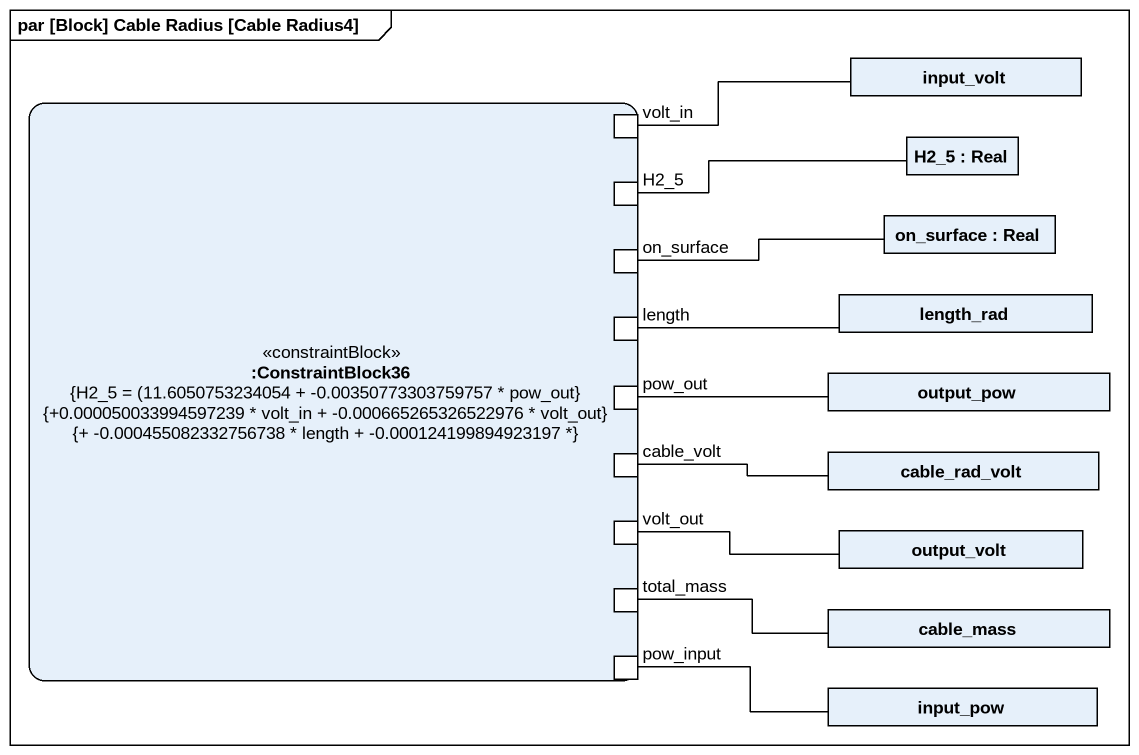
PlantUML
@startuml
mainframe par [Block] Cable Radius [Cable Radius4]
rectangle input_volt
rectangle ":ConstraintBlock36\n{H2_5 = (11.6050753234054 + -0.00350773303759757 * pow_out}\n{+0.000050033994597239 * volt_in + -0.000665265326522976 * volt_out}\n{+ -0.000455082332756738 * length + -0.000124199894923197 *}" as ConstraintBlock36 <<constraintBlock>> {
  port volt_in
  port "H2_5" as H2_5_2
  port "on_surface" as on_surface_2
  port length
  port pow_out
  port cable_volt
  port volt_out
  port total_mass
  port pow_input
}
rectangle "H2_5 : Real" as H2_5
rectangle "on_surface : Real" as on_surface
rectangle length_rad
rectangle output_pow
rectangle cable_rad_volt
rectangle output_volt
rectangle cable_mass
rectangle input_pow
volt_in -right- input_volt
H2_5_2 -right- H2_5
on_surface_2 -right- on_surface
length -right- length_rad
pow_out -right- output_pow
cable_volt -right- cable_rad_volt
volt_out -right- output_volt
total_mass -right- cable_mass
pow_input -right- input_pow
@enduml
